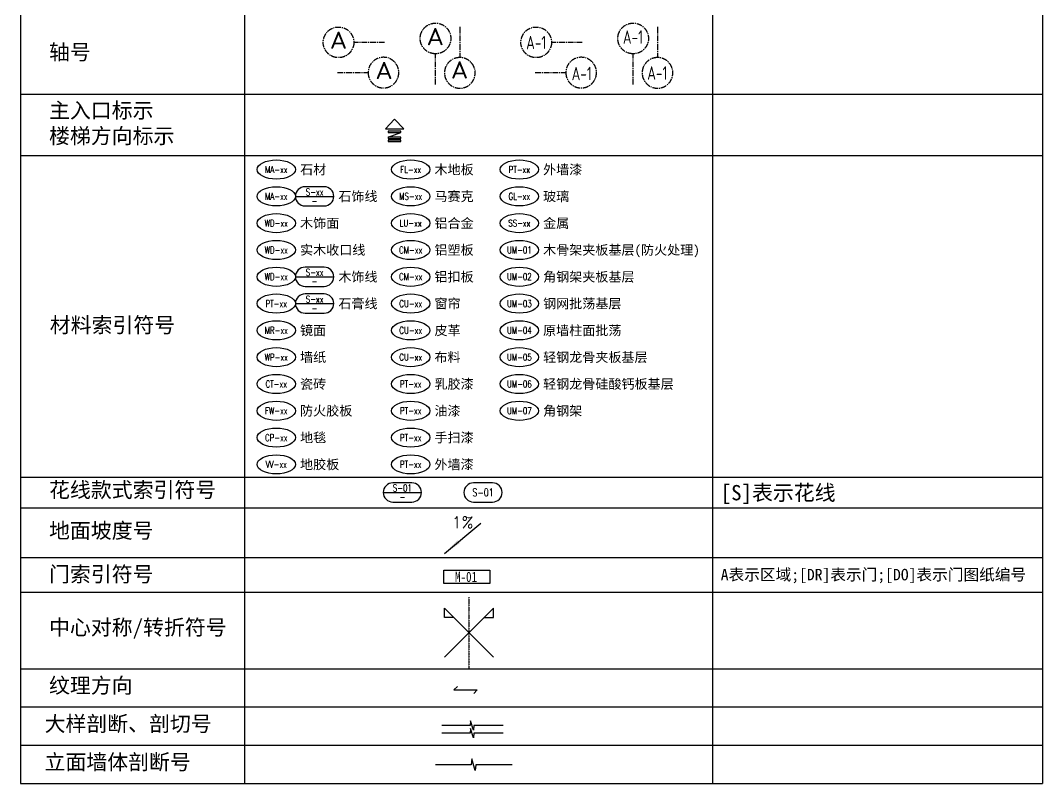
# Model space of a CAD drawing. Header units: millimetres. Extents: x -235126 to 312941, y -228449 to 114042.
# Drawn here: x -154507 to -149170, y 35428 to 39414 of the extents above; entities that cross this region are included whole.
import ezdxf
from ezdxf.enums import TextEntityAlignment as Align

# ---------------------------------------------------------------- set-up
doc = ezdxf.new("R2010")
doc.units = ezdxf.units.MM
doc.header["$LTSCALE"] = 800
doc.linetypes.add('CENTER2', pattern=[1.125, 0.75, -0.125, 0.125, -0.125])
doc.linetypes.add('PHANTOM2', pattern=[1.25, 0.625, -0.125, 0.125, -0.125, 0.125, -0.125])
doc.layers.add('AXIS', color=3, linetype='Continuous')
doc.layers.add('FC-地坪铺贴', color=8, linetype='Continuous')
doc.styles.add('HAN', font='romans', dxfattribs={"bigfont": 'hzdx.shx'})
doc.styles.add('HZDX', font='isocp3.shx', dxfattribs={"width": 0.8, "bigfont": 'hzdx.shx'})
doc.styles.add('ISO', font='ISOCP.shx', dxfattribs={"width": 0.75})
doc.styles.add('LINEDRAW', font='txt.shx', dxfattribs={"width": 0.7, "bigfont": '1.shx'})
doc.styles.add('TXT', font='txt.shx')
doc.styles.add('宋-ZY', font='')
doc.styles.add('繁线体', font='simhei.ttf')
doc.styles.add('黑体', font='simhei.ttf', dxfattribs={"width": 0.8})
doc.styles.get('宋-ZY').set_extended_font_data('SimSun')

# ---------------------------------------------------------------- blocks, each defined once
blk = doc.blocks.new('MH3.5')
at = {"color": 2}
blk.add_lwpolyline([(12, -1.75), (0, -1.75), (0, 1.75), (12, 1.75)], close=True, dxfattribs=at)
at = {"color": 4, "ltscale": 2, "style": 'HZDX', "width": 0.8}
blk.add_attdef('CH+2.400', text='', height=2.64, dxfattribs=at).set_placement((5.78, 0.01), align=Align.MIDDLE_CENTER)
blk = doc.blocks.new('MARK-IN')
for p, q in [((-120, -123), (0, 0)), ((0, 0), (120, -123)), ((-120, -123), (120, -123)), ((-83, -235), (83, -171))]:
    blk.add_line(p, q)
for points in [[(83, -171), (83, -156), (-83, -156), (-83, -171)], [(83, -250), (83, -235), (-83, -235), (-83, -250)], [(83, -289), (83, -273), (-83, -273), (-83, -289)]]:
    blk.add_lwpolyline(points, close=True)
blk = doc.blocks.new('A$C48007FC5')
at = {"color": 2}
blk.add_line((0, 0), (9.47, 7.93), dxfattribs=at)
blk.add_solid([(0, 0), (3.37, 3.45), (3.99, 2.71)], dxfattribs=at)
at = {"color": 7, "style": 'HAN'}
blk.add_text('1%', height=3, rotation=359.7652, dxfattribs=at).set_placement((1.87, 6.61))
blk = doc.blocks.new('MARK-S-2')
at = {"color": 0}
blk.add_lwpolyline([(7.5, 2.5), (2.5, 2.5, 1), (2.5, -2.5), (7.5, -2.5, 1)], format="xyb", close=True, dxfattribs=at)
at = {"color": 7, "style": 'LINEDRAW', "width": 0.75}
blk.add_attdef('S-01', text='', height=2, dxfattribs=at).set_placement((5, 0), align=Align.MIDDLE_CENTER)
blk = doc.blocks.new('MARK-S-1')
blk.add_line((0, 0), (10, 0))
at = {"color": 0}
blk.add_lwpolyline([(7.5, 2.5), (2.5, 2.5, 1), (2.5, -2.5), (7.5, -2.5, 1)], format="xyb", close=True, dxfattribs=at)
at = {"color": 7, "style": 'LINEDRAW', "width": 0.75}
for tag, p in [('S-01', (5, 1.15)), ('-', (5, -1.23))]:
    blk.add_attdef(tag, text='', height=1.8, dxfattribs=at).set_placement(p, align=Align.MIDDLE_CENTER)
blk = doc.blocks.new('MARK-ME-M1')
blk.add_ellipse((5, 0), major_axis=(5, 0), ratio=0.5)
at = {"color": 7, "style": '宋-ZY'}
blk.add_attdef('MA-XX', text='', height=1.88, dxfattribs=at).set_placement((5, 0), align=Align.MIDDLE_CENTER)
blk.add_attdef('材料', text='', height=2.5, dxfattribs=at).set_placement((11.2, 0), align=Align.MIDDLE_LEFT)
blk = doc.blocks.new('MARK-ME-M2')
blk.add_line((10, 0), (20, 0))
blk.add_lwpolyline([(17.5, 2.5), (12.5, 2.5, 1), (12.5, -2.5), (17.5, -2.5, 1)], format="xyb", close=True)
blk.add_ellipse((5, 0), major_axis=(5, 0), ratio=0.5)
at = {"color": 2, "style": 'TXT', "width": 0.75}
for tag, p in [('MA-XX', (5, 0)), ('S-01', (15, 1.15)), ('-', (15, -1.23))]:
    blk.add_attdef(tag, text='', height=1.8, dxfattribs=at).set_placement(p, align=Align.MIDDLE_CENTER)
at = {"color": 7, "style": '宋-ZY'}
blk.add_attdef('材料', text='', height=2.5, dxfattribs=at).set_placement((21.2, 0), align=Align.MIDDLE_LEFT)
blk = doc.blocks.new('ZHTHA1')
at = {"color": 8, "linetype": 'CENTER2', "ltscale": 0.0025}
blk.add_line((0, 0), (-8, 0), dxfattribs=at)
blk.add_ellipse((-12, 0), major_axis=(2.83, 2.83), ratio=1, start_param=5.497787, end_param=11.780972, dxfattribs=at)
at = {"color": 7, "style": 'ISO', "width": 1.25}
blk.add_attdef('A', text='', height=4.5, dxfattribs=at).set_placement((-12, -3.03), align=Align.BOTTOM_CENTER)

msp = doc.modelspace()

# ---------------------------------------------------------------- linework, layer by layer
for p, q in [((-154506.5, 42609.1), (-154506.5, 35428.4)), ((-153336, 42609.1), (-153336, 35428.4)), ((-150893, 42609.1), (-150893, 35428.4)), ((-149169.5, 42609.1), (-149169.5, 35428.4)), ((-154506.5, 39028.4), (-149169.5, 39028.4)), ((-154506.5, 39028.4), (-149169.5, 39028.4)), ((-154506.5, 38708.4), (-149169.5, 38708.4)), ((-154506.5, 38708.4), (-149169.5, 38708.4)), ((-154506.5, 37028.4), (-149169.5, 37028.4)), ((-154506.5, 37028.4), (-149169.5, 37028.4)), ((-154506.5, 37028.4), (-149169.5, 37028.4)), ((-154506.5, 36868.4), (-149169.5, 36868.4)), ((-154506.5, 36868.4), (-149169.5, 36868.4)), ((-154506.5, 36868.4), (-149169.5, 36868.4)), ((-154506.5, 36608.4), (-149169.5, 36608.4)), ((-154506.5, 36608.4), (-149169.5, 36608.4)), ((-154506.5, 36608.4), (-149169.5, 36608.4)), ((-154506.5, 36608.4), (-149169.5, 36608.4)), ((-154506.5, 36608.4), (-149169.5, 36608.4)), ((-154506.5, 36608.4), (-149169.5, 36608.4)), ((-154506.5, 36608.4), (-149169.5, 36608.4)), ((-154506.5, 36428.4), (-149169.5, 36428.4)), ((-154506.5, 36028.4), (-149169.5, 36028.4)), ((-154506.5, 36028.4), (-149169.5, 36028.4)), ((-154506.5, 36028.4), (-149169.5, 36028.4)), ((-154506.5, 35828.4), (-149169.5, 35828.4)), ((-154506.5, 35628.4), (-149169.5, 35628.4)), ((-154506.5, 35428.4), (-149169.5, 35428.4))]:
    msp.add_line(p, q)
at = {"color": 253, "linetype": 'PHANTOM2', "ltscale": 0.01}
msp.add_line((-152164.5, 36401.7), (-152164.5, 36029.1), dxfattribs=at)
msp.add_lwpolyline([(-152057.6, 38851.1, 0, 0, 0), (-151846.7, 38851.1, 24, 0, 0), (-151752.8, 38851.1, 0, 0, 0)], format="xyseb")
at = {"color": 2}
for points in [[(-152244.5, 36296.2), (-152292.5, 36296.2), (-152292.5, 36344.2), (-152036.5, 36088.2)], [(-152084.5, 36296.2), (-152036.5, 36296.2), (-152036.5, 36344.2), (-152292.5, 36088.2)]]:
    msp.add_lwpolyline(points, dxfattribs=at)
at = {"color": 7}
for points in [[(-151986.5, 35731.3), (-152139.1, 35731.3), (-152141.5, 35707.3), (-152155.9, 35755.3), (-152158.4, 35731.3), (-152306.7, 35731.3)], [(-151986.5, 35691.3), (-152139.1, 35691.3), (-152141.5, 35667.3), (-152155.9, 35715.3), (-152158.4, 35691.3), (-152306.7, 35691.3)], [(-151938.6, 35526.9), (-152129.3, 35526.9), (-152132.3, 35496.9), (-152150.3, 35556.9), (-152153.4, 35526.9), (-152338.8, 35526.9)]]:
    msp.add_lwpolyline(points, dxfattribs=at)
at = {"layer": 'FC-地坪铺贴', "color": 7}
msp.add_lwpolyline([(-152224.6, 35936), (-152243, 35917.8), (-152120.9, 35917.8), (-152139.3, 35899.5)], dxfattribs=at)

# ---------------------------------------------------------------- block references
for name, p, xscale, yscale, zscale in [('MARK-IN', (-152552.9, 38898.1), 0.4000000000087312, 0.4000000000087312, 0.4000000000087312), ('A$C48007FC5', (-152291.6, 36630.6), 20, 20, 20)]:
    msp.add_blockref(name, p, dxfattribs=dict(xscale=xscale, yscale=yscale, zscale=zscale))
ref = msp.add_blockref('MARK-ME-M1', (-153270.5, 38635.4), dxfattribs=dict(xscale=20, yscale=20, zscale=20))
ref.add_attrib('材料', '石材', dxfattribs={"color": 7, "height": 50, "style": '宋-ZY'}).set_placement((-153046.5, 38635.4), align=Align.MIDDLE_LEFT)
ref.add_attrib('MA-XX', 'MA-xx', dxfattribs={"color": 2, "height": 36, "style": 'TXT', "width": 0.75}).set_placement((-153170.5, 38635.4), align=Align.MIDDLE_CENTER)
ref = msp.add_blockref('MARK-ME-M1', (-152568.7, 38635.4), dxfattribs=dict(xscale=20, yscale=20, zscale=20))
ref.add_attrib('材料', '木地板', dxfattribs={"color": 7, "height": 50, "style": '宋-ZY'}).set_placement((-152344.7, 38635.4), align=Align.MIDDLE_LEFT)
ref.add_attrib('MA-XX', 'FL-xx', dxfattribs={"color": 2, "height": 36, "style": 'TXT', "width": 0.75}).set_placement((-152468.7, 38635.4), align=Align.MIDDLE_CENTER)
ref = msp.add_blockref('MARK-ME-M1', (-152001.5, 38635.4), dxfattribs=dict(xscale=20, yscale=20, zscale=20))
ref.add_attrib('材料', '外墙漆', dxfattribs={"color": 7, "height": 50, "style": '宋-ZY'}).set_placement((-151777.5, 38635.4), align=Align.MIDDLE_LEFT)
ref.add_attrib('MA-XX', 'PT-xx', dxfattribs={"color": 2, "height": 36, "style": 'TXT', "width": 0.75}).set_placement((-151901.5, 38635.4), align=Align.MIDDLE_CENTER)
at = {"xscale": 20, "yscale": 20, "zscale": 20}
for p, values in [((-153270.5, 38495.4), {'MA-XX': 'MA-xx', '-': '-', 'S-01': 'S-xx', '材料': '石饰线'}), ((-153270.5, 38075.4), {'MA-XX': 'WD-xx', '-': '-', 'S-01': 'S-xx', '材料': '木饰线'}), ((-153270.5, 37935.4), {'MA-XX': 'PT-xx', '-': '-', 'S-01': 'S-xx', '材料': '石膏线'})]:
    msp.add_blockref('MARK-ME-M2', p, dxfattribs=at).add_auto_attribs(values)
ref = msp.add_blockref('MARK-ME-M1', (-152568.7, 38495.4), dxfattribs=dict(xscale=20, yscale=20, zscale=20))
ref.add_attrib('材料', '马赛克', dxfattribs={"color": 7, "height": 50, "style": '宋-ZY'}).set_placement((-152344.7, 38495.4), align=Align.MIDDLE_LEFT)
ref.add_attrib('MA-XX', 'MS-xx', dxfattribs={"color": 2, "height": 36, "style": 'TXT', "width": 0.75}).set_placement((-152468.7, 38495.4), align=Align.MIDDLE_CENTER)
ref = msp.add_blockref('MARK-ME-M1', (-152001.5, 38495.4), dxfattribs=dict(xscale=20, yscale=20, zscale=20))
ref.add_attrib('材料', '玻璃', dxfattribs={"color": 7, "height": 50, "style": '宋-ZY'}).set_placement((-151777.5, 38495.4), align=Align.MIDDLE_LEFT)
ref.add_attrib('MA-XX', 'GL-xx', dxfattribs={"color": 2, "height": 36, "style": 'TXT', "width": 0.75}).set_placement((-151901.5, 38495.4), align=Align.MIDDLE_CENTER)
ref = msp.add_blockref('MARK-ME-M1', (-153270.5, 38355.4), dxfattribs=dict(xscale=20, yscale=20, zscale=20))
ref.add_attrib('材料', '木饰面', dxfattribs={"color": 7, "height": 50, "style": '宋-ZY'}).set_placement((-153046.5, 38355.4), align=Align.MIDDLE_LEFT)
ref.add_attrib('MA-XX', 'WD-xx', dxfattribs={"color": 2, "height": 36, "style": 'TXT', "width": 0.75}).set_placement((-153170.5, 38355.4), align=Align.MIDDLE_CENTER)
ref = msp.add_blockref('MARK-ME-M1', (-152568.7, 38355.4), dxfattribs=dict(xscale=20, yscale=20, zscale=20))
ref.add_attrib('材料', '铝合金', dxfattribs={"color": 7, "height": 50, "style": '宋-ZY'}).set_placement((-152344.7, 38355.4), align=Align.MIDDLE_LEFT)
ref.add_attrib('MA-XX', 'LU-xx', dxfattribs={"color": 2, "height": 36, "style": 'TXT', "width": 0.75}).set_placement((-152468.7, 38355.4), align=Align.MIDDLE_CENTER)
ref = msp.add_blockref('MARK-ME-M1', (-152001.5, 38355.4), dxfattribs=dict(xscale=20, yscale=20, zscale=20))
ref.add_attrib('材料', '金属', dxfattribs={"color": 7, "height": 50, "style": '宋-ZY'}).set_placement((-151777.5, 38355.4), align=Align.MIDDLE_LEFT)
ref.add_attrib('MA-XX', 'SS-xx', dxfattribs={"color": 2, "height": 36, "style": 'TXT', "width": 0.75}).set_placement((-151901.5, 38355.4), align=Align.MIDDLE_CENTER)
ref = msp.add_blockref('MARK-ME-M1', (-153270.5, 38215.4), dxfattribs=dict(xscale=20, yscale=20, zscale=20))
ref.add_attrib('材料', '实木收口线', dxfattribs={"color": 7, "height": 50, "style": '宋-ZY'}).set_placement((-153046.5, 38215.4), align=Align.MIDDLE_LEFT)
ref.add_attrib('MA-XX', 'WD-xx', dxfattribs={"color": 2, "height": 36, "style": 'TXT', "width": 0.75}).set_placement((-153170.5, 38215.4), align=Align.MIDDLE_CENTER)
ref = msp.add_blockref('MARK-ME-M1', (-152568.7, 38215.4), dxfattribs=dict(xscale=20, yscale=20, zscale=20))
ref.add_attrib('材料', '铝塑板', dxfattribs={"color": 7, "height": 50, "style": '宋-ZY'}).set_placement((-152344.7, 38215.4), align=Align.MIDDLE_LEFT)
ref.add_attrib('MA-XX', 'CM-xx', dxfattribs={"color": 2, "height": 36, "style": 'TXT', "width": 0.75}).set_placement((-152468.7, 38215.4), align=Align.MIDDLE_CENTER)
ref = msp.add_blockref('MARK-ME-M1', (-152001.5, 38215.4), dxfattribs=dict(xscale=20, yscale=20, zscale=20))
ref.add_attrib('材料', '木骨架夹板基层(防火处理)', dxfattribs={"color": 7, "height": 50, "style": '宋-ZY'}).set_placement((-151777.5, 38215.4), align=Align.MIDDLE_LEFT)
ref.add_attrib('MA-XX', 'UM-01', dxfattribs={"color": 2, "height": 36, "style": 'TXT', "width": 0.75}).set_placement((-151901.5, 38215.4), align=Align.MIDDLE_CENTER)
ref = msp.add_blockref('MARK-ME-M1', (-152568.7, 38075.4), dxfattribs=dict(xscale=20, yscale=20, zscale=20))
ref.add_attrib('材料', '铝扣板', dxfattribs={"color": 7, "height": 50, "style": '宋-ZY'}).set_placement((-152344.7, 38075.4), align=Align.MIDDLE_LEFT)
ref.add_attrib('MA-XX', 'CM-xx', dxfattribs={"color": 2, "height": 36, "style": 'TXT', "width": 0.75}).set_placement((-152468.7, 38075.4), align=Align.MIDDLE_CENTER)
ref = msp.add_blockref('MARK-ME-M1', (-152001.5, 38075.4), dxfattribs=dict(xscale=20, yscale=20, zscale=20))
ref.add_attrib('材料', '角钢架夹板基层', dxfattribs={"color": 7, "height": 50, "style": '宋-ZY'}).set_placement((-151777.5, 38075.4), align=Align.MIDDLE_LEFT)
ref.add_attrib('MA-XX', 'UM-02', dxfattribs={"color": 2, "height": 36, "style": 'TXT', "width": 0.75}).set_placement((-151901.5, 38075.4), align=Align.MIDDLE_CENTER)
ref = msp.add_blockref('MARK-ME-M1', (-152568.7, 37935.4), dxfattribs=dict(xscale=20, yscale=20, zscale=20))
ref.add_attrib('材料', '窗帘', dxfattribs={"color": 7, "height": 50, "style": '宋-ZY'}).set_placement((-152344.7, 37935.4), align=Align.MIDDLE_LEFT)
ref.add_attrib('MA-XX', 'CU-xx', dxfattribs={"color": 2, "height": 36, "style": 'TXT', "width": 0.75}).set_placement((-152468.7, 37935.4), align=Align.MIDDLE_CENTER)
ref = msp.add_blockref('MARK-ME-M1', (-152001.5, 37935.4), dxfattribs=dict(xscale=20, yscale=20, zscale=20))
ref.add_attrib('材料', '钢网批荡基层', dxfattribs={"color": 7, "height": 50, "style": '宋-ZY'}).set_placement((-151777.5, 37935.4), align=Align.MIDDLE_LEFT)
ref.add_attrib('MA-XX', 'UM-03', dxfattribs={"color": 2, "height": 36, "style": 'TXT', "width": 0.75}).set_placement((-151901.5, 37935.4), align=Align.MIDDLE_CENTER)
ref = msp.add_blockref('MARK-ME-M1', (-153270.5, 37795.4), dxfattribs=dict(xscale=20, yscale=20, zscale=20))
ref.add_attrib('材料', '镜面', dxfattribs={"color": 7, "height": 50, "style": '宋-ZY'}).set_placement((-153046.5, 37795.4), align=Align.MIDDLE_LEFT)
ref.add_attrib('MA-XX', 'MR-xx', dxfattribs={"color": 2, "height": 36, "style": 'TXT', "width": 0.75}).set_placement((-153170.5, 37795.4), align=Align.MIDDLE_CENTER)
ref = msp.add_blockref('MARK-ME-M1', (-152568.7, 37795.4), dxfattribs=dict(xscale=20, yscale=20, zscale=20))
ref.add_attrib('材料', '皮革', dxfattribs={"color": 7, "height": 50, "style": '宋-ZY'}).set_placement((-152344.7, 37795.4), align=Align.MIDDLE_LEFT)
ref.add_attrib('MA-XX', 'CU-xx', dxfattribs={"color": 2, "height": 36, "style": 'TXT', "width": 0.75}).set_placement((-152468.7, 37795.4), align=Align.MIDDLE_CENTER)
ref = msp.add_blockref('MARK-ME-M1', (-152001.5, 37795.4), dxfattribs=dict(xscale=20, yscale=20, zscale=20))
ref.add_attrib('材料', '原墙柱面批荡', dxfattribs={"color": 7, "height": 50, "style": '宋-ZY'}).set_placement((-151777.5, 37795.4), align=Align.MIDDLE_LEFT)
ref.add_attrib('MA-XX', 'UM-04', dxfattribs={"color": 2, "height": 36, "style": 'TXT', "width": 0.75}).set_placement((-151901.5, 37795.4), align=Align.MIDDLE_CENTER)
ref = msp.add_blockref('MARK-ME-M1', (-153270.5, 37655.4), dxfattribs=dict(xscale=20, yscale=20, zscale=20))
ref.add_attrib('材料', '墙纸', dxfattribs={"color": 7, "height": 50, "style": '宋-ZY'}).set_placement((-153046.5, 37655.4), align=Align.MIDDLE_LEFT)
ref.add_attrib('MA-XX', 'WP-xx', dxfattribs={"color": 2, "height": 36, "style": 'TXT', "width": 0.75}).set_placement((-153170.5, 37655.4), align=Align.MIDDLE_CENTER)
ref = msp.add_blockref('MARK-ME-M1', (-152568.6, 37655.4), dxfattribs=dict(xscale=20, yscale=20, zscale=20))
ref.add_attrib('材料', '布料', dxfattribs={"color": 7, "height": 50, "style": '宋-ZY'}).set_placement((-152344.6, 37655.4), align=Align.MIDDLE_LEFT)
ref.add_attrib('MA-XX', 'CU-xx', dxfattribs={"color": 2, "height": 36, "style": 'TXT', "width": 0.75}).set_placement((-152468.6, 37655.4), align=Align.MIDDLE_CENTER)
ref = msp.add_blockref('MARK-ME-M1', (-152001.5, 37655.4), dxfattribs=dict(xscale=20, yscale=20, zscale=20))
ref.add_attrib('材料', '轻钢龙骨夹板基层', dxfattribs={"color": 7, "height": 50, "style": '宋-ZY'}).set_placement((-151777.5, 37655.4), align=Align.MIDDLE_LEFT)
ref.add_attrib('MA-XX', 'UM-05', dxfattribs={"color": 2, "height": 36, "style": 'TXT', "width": 0.75}).set_placement((-151901.5, 37655.4), align=Align.MIDDLE_CENTER)
ref = msp.add_blockref('MARK-ME-M1', (-153270.5, 37515.4), dxfattribs=dict(xscale=20, yscale=20, zscale=20))
ref.add_attrib('材料', '瓷砖', dxfattribs={"color": 7, "height": 50, "style": '宋-ZY'}).set_placement((-153046.5, 37515.4), align=Align.MIDDLE_LEFT)
ref.add_attrib('MA-XX', 'CT-xx', dxfattribs={"color": 2, "height": 36, "style": 'TXT', "width": 0.75}).set_placement((-153170.5, 37515.4), align=Align.MIDDLE_CENTER)
ref = msp.add_blockref('MARK-ME-M1', (-152568.7, 37515.4), dxfattribs=dict(xscale=20, yscale=20, zscale=20))
ref.add_attrib('材料', '乳胶漆', dxfattribs={"color": 7, "height": 50, "style": '宋-ZY'}).set_placement((-152344.7, 37515.4), align=Align.MIDDLE_LEFT)
ref.add_attrib('MA-XX', 'PT-xx', dxfattribs={"color": 2, "height": 36, "style": 'TXT', "width": 0.75}).set_placement((-152468.7, 37515.4), align=Align.MIDDLE_CENTER)
ref = msp.add_blockref('MARK-ME-M1', (-152001.5, 37515.4), dxfattribs=dict(xscale=20, yscale=20, zscale=20))
ref.add_attrib('材料', '轻钢龙骨硅酸钙板基层', dxfattribs={"color": 7, "height": 50, "style": '宋-ZY'}).set_placement((-151777.5, 37515.4), align=Align.MIDDLE_LEFT)
ref.add_attrib('MA-XX', 'UM-06', dxfattribs={"color": 2, "height": 36, "style": 'TXT', "width": 0.75}).set_placement((-151901.5, 37515.4), align=Align.MIDDLE_CENTER)
ref = msp.add_blockref('MARK-ME-M1', (-153270.5, 37375.4), dxfattribs=dict(xscale=20, yscale=20, zscale=20))
ref.add_attrib('材料', '防火胶板', dxfattribs={"color": 7, "height": 50, "style": '宋-ZY'}).set_placement((-153046.5, 37375.4), align=Align.MIDDLE_LEFT)
ref.add_attrib('MA-XX', 'FW-xx', dxfattribs={"color": 2, "height": 36, "style": 'TXT', "width": 0.75}).set_placement((-153170.5, 37375.4), align=Align.MIDDLE_CENTER)
ref = msp.add_blockref('MARK-ME-M1', (-152568.7, 37375.4), dxfattribs=dict(xscale=20, yscale=20, zscale=20))
ref.add_attrib('材料', '油漆', dxfattribs={"color": 7, "height": 50, "style": '宋-ZY'}).set_placement((-152344.7, 37375.4), align=Align.MIDDLE_LEFT)
ref.add_attrib('MA-XX', 'PT-xx', dxfattribs={"color": 2, "height": 36, "style": 'TXT', "width": 0.75}).set_placement((-152468.7, 37375.4), align=Align.MIDDLE_CENTER)
ref = msp.add_blockref('MARK-ME-M1', (-152001.5, 37375.4), dxfattribs=dict(xscale=20, yscale=20, zscale=20))
ref.add_attrib('材料', '角钢架', dxfattribs={"color": 7, "height": 50, "style": '宋-ZY'}).set_placement((-151777.5, 37375.4), align=Align.MIDDLE_LEFT)
ref.add_attrib('MA-XX', 'UM-07', dxfattribs={"color": 2, "height": 36, "style": 'TXT', "width": 0.75}).set_placement((-151901.5, 37375.4), align=Align.MIDDLE_CENTER)
ref = msp.add_blockref('MARK-ME-M1', (-153270.5, 37235.4), dxfattribs=dict(xscale=20, yscale=20, zscale=20))
ref.add_attrib('材料', '地毯', dxfattribs={"color": 7, "height": 50, "style": '宋-ZY'}).set_placement((-153046.5, 37235.4), align=Align.MIDDLE_LEFT)
ref.add_attrib('MA-XX', 'CP-xx', dxfattribs={"color": 2, "height": 36, "style": 'TXT', "width": 0.75}).set_placement((-153170.5, 37235.4), align=Align.MIDDLE_CENTER)
ref = msp.add_blockref('MARK-ME-M1', (-152568.7, 37235.4), dxfattribs=dict(xscale=20, yscale=20, zscale=20))
ref.add_attrib('材料', '手扫漆', dxfattribs={"color": 7, "height": 50, "style": '宋-ZY'}).set_placement((-152344.7, 37235.4), align=Align.MIDDLE_LEFT)
ref.add_attrib('MA-XX', 'PT-xx', dxfattribs={"color": 2, "height": 36, "style": 'TXT', "width": 0.75}).set_placement((-152468.7, 37235.4), align=Align.MIDDLE_CENTER)
ref = msp.add_blockref('MARK-ME-M1', (-153270.5, 37095.4), dxfattribs=dict(xscale=20, yscale=20, zscale=20))
ref.add_attrib('材料', '地胶板', dxfattribs={"color": 7, "height": 50, "style": '宋-ZY'}).set_placement((-153046.5, 37095.4), align=Align.MIDDLE_LEFT)
ref.add_attrib('MA-XX', 'VV-xx', dxfattribs={"color": 2, "height": 36, "style": 'TXT', "width": 0.75}).set_placement((-153170.5, 37095.4), align=Align.MIDDLE_CENTER)
ref = msp.add_blockref('MARK-ME-M1', (-152568.7, 37095.4), dxfattribs=dict(xscale=20, yscale=20, zscale=20))
ref.add_attrib('材料', '外墙漆', dxfattribs={"color": 7, "height": 50, "style": '宋-ZY'}).set_placement((-152344.7, 37095.4), align=Align.MIDDLE_LEFT)
ref.add_attrib('MA-XX', 'PT-xx', dxfattribs={"color": 2, "height": 36, "style": 'TXT', "width": 0.75}).set_placement((-152468.7, 37095.4), align=Align.MIDDLE_CENTER)
ref = msp.add_blockref('MARK-S-1', (-152612.4, 36948.8), dxfattribs=dict(xscale=20, yscale=20, zscale=20))
ref.add_attrib('-', '-', dxfattribs={"color": 2, "height": 36, "style": 'LINEDRAW', "width": 0.75}).set_placement((-152512.4, 36924.2), align=Align.MIDDLE_CENTER)
ref.add_attrib('S-01', 'S-01', dxfattribs={"color": 2, "height": 36, "style": 'TXT', "width": 0.75}).set_placement((-152512.4, 36971.7), align=Align.MIDDLE_CENTER)
ref = msp.add_blockref('MARK-S-2', (-152191.2, 36948.8), dxfattribs=dict(xscale=20, yscale=20, zscale=20))
ref.add_attrib('S-01', 'S-01', dxfattribs={"color": 2, "height": 40, "style": 'TXT', "width": 0.75}).set_placement((-152091.2, 36948.8), align=Align.MIDDLE_CENTER)
ref = msp.add_blockref('MH3.5', (-152295.4, 36507.9), dxfattribs=dict(xscale=20, yscale=20, zscale=20))
ref.add_attrib('CH+2.400', 'M-01', dxfattribs={"ltscale": 2, "height": 52.8, "style": '黑体', "width": 0.8}).set_placement((-152179.8, 36508), align=Align.MIDDLE_CENTER)
at = {"layer": 'AXIS'}
ref = msp.add_blockref('ZHTHA1', (-152339.3, 39080.1), dxfattribs=dict(at, xscale=20, yscale=20, zscale=20, rotation=269.9999999993746))
ref.add_attrib('A', 'A', dxfattribs={"layer": '0', "color": 2, "height": 90, "style": 'ISO', "width": 1.25}).set_placement((-152340.5, 39257.8), align=Align.BOTTOM_CENTER)
ref = msp.add_blockref('ZHTHA1', (-151307.2, 39080.1), dxfattribs=dict(at, xscale=20, yscale=20, zscale=20, rotation=269.9999999993746))
ref.add_attrib('A', 'A-1', dxfattribs={"layer": '0', "color": 2, "height": 70, "style": 'ISO', "width": 0.8}).set_placement((-151308.4, 39271.1), align=Align.BOTTOM_CENTER)
ref = msp.add_blockref('ZHTHA1', (-152605.7, 39299.8), dxfattribs=dict(at, xscale=20, yscale=20, zscale=20))
ref.add_attrib('A', 'A', dxfattribs={"layer": '0', "color": 2, "height": 90, "style": 'ISO', "width": 1.25}).set_placement((-152845.7, 39239.3), align=Align.BOTTOM_CENTER)
ref = msp.add_blockref('ZHTHA1', (-152212.3, 39380.2), dxfattribs=dict(at, xscale=-20, yscale=20, zscale=20, rotation=270.0000000009901))
ref.add_attrib('A', 'A', dxfattribs={"layer": '0', "color": 2, "height": 90, "style": 'ISO', "width": 1.25}).set_placement((-152213.5, 39083.6), align=Align.BOTTOM_CENTER)
ref = msp.add_blockref('ZHTHA1', (-151573.5, 39299.8), dxfattribs=dict(at, xscale=20, yscale=20, zscale=20))
ref.add_attrib('A', 'A-1', dxfattribs={"layer": '0', "color": 2, "height": 70, "style": 'ISO', "width": 0.8}).set_placement((-151813.5, 39242.8), align=Align.BOTTOM_CENTER)
ref = msp.add_blockref('ZHTHA1', (-151180.1, 39380.2), dxfattribs=dict(at, xscale=-20, yscale=20, zscale=20, rotation=270.0000000009901))
ref.add_attrib('A', 'A-1', dxfattribs={"layer": '0', "color": 2, "height": 70, "style": 'ISO', "width": 0.8}).set_placement((-151181.3, 39083.6), align=Align.BOTTOM_CENTER)
ref = msp.add_blockref('ZHTHA1', (-152850.9, 39141.6), dxfattribs=dict(at, xscale=-20, yscale=20, zscale=20))
ref.add_attrib('A', 'A', dxfattribs={"layer": '0', "color": 2, "height": 90, "rotation": 0, "style": 'ISO', "width": 1.25}).set_placement((-152607.9, 39081), align=Align.BOTTOM_CENTER)
ref = msp.add_blockref('ZHTHA1', (-151818.7, 39141.6), dxfattribs=dict(at, xscale=-20, yscale=20, zscale=20))
ref.add_attrib('A', 'A-1', dxfattribs={"layer": '0', "color": 2, "height": 70, "style": 'ISO', "width": 0.8}).set_placement((-151575.8, 39081), align=Align.BOTTOM_CENTER)

# ---------------------------------------------------------------- texts
at = {"attachment_point": 4, "style": '繁线体'}
for s, insert, char_height in [('轴号', (-154357.3, 39244.4), 80), ('主入口标示\\P楼梯方向标示', (-154357.3, 38873.3), 80), ('材料索引符号', (-154353.3, 37819.1), 80), ('花线款式索引符号', (-154357.3, 36958), 80), ('[S]表示花线', (-150849.9, 36938.4), 80), ('地面坡度号', (-154357.3, 36745.5), 80), ('门索引符号', (-154357.3, 36517.7), 80), ('A表示区域;[DR]表示门;[DO]表示门图纸编号', (-150849.9, 36512), 60), ('中心对称/转折符号', (-154357.3, 36234.7), 80), ('纹理方向', (-154357.3, 35936.3), 80), ('大样剖断、剖切号', (-154380.6, 35736.3), 80), ('立面墙体剖断号', (-154380.6, 35536.3), 80)]:
    msp.add_mtext(s, dxfattribs=dict(at, insert=insert, char_height=char_height))

doc.saveas('drawing.dxf')
